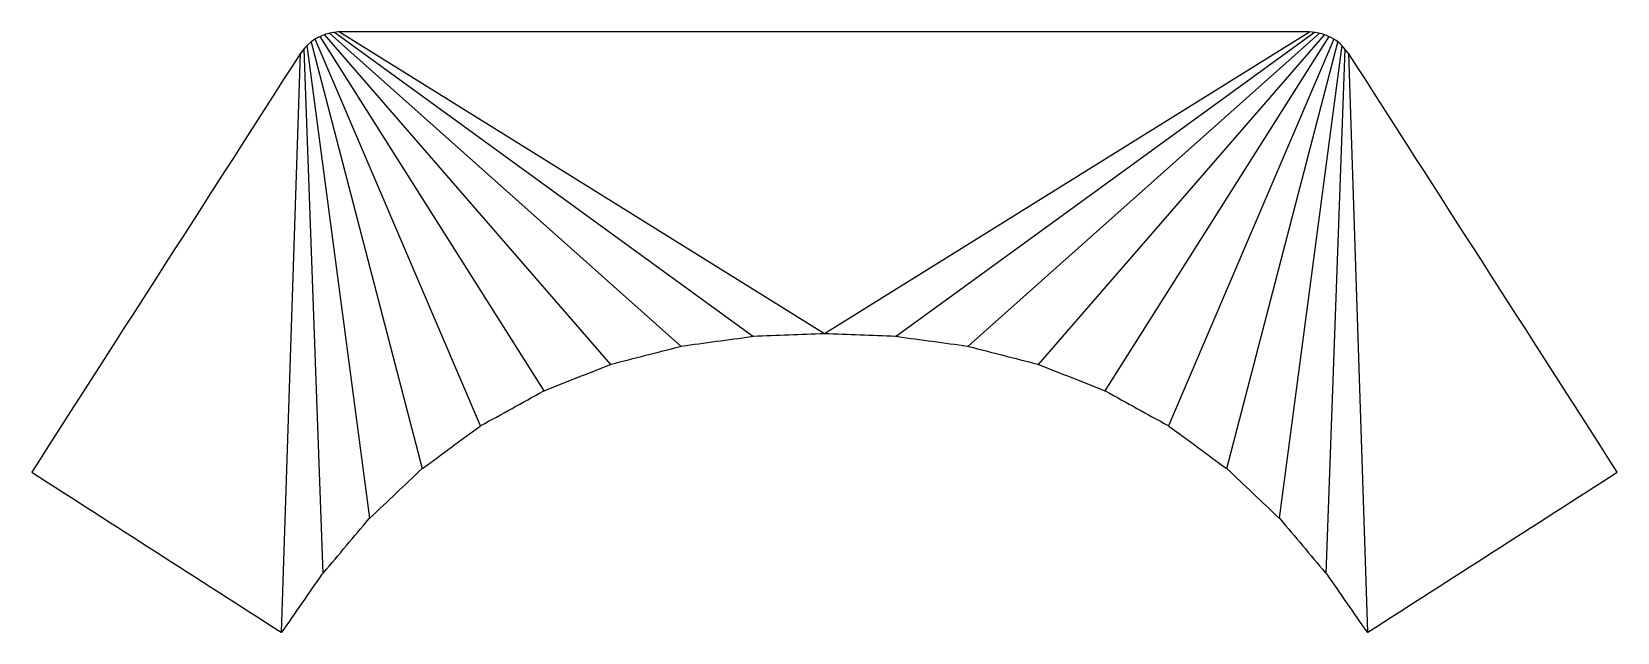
# Model space of a CAD drawing. Extents: x -284 to 284, y -145 to 70.
import ezdxf

# ---------------------------------------------------------------- set-up
doc = ezdxf.new("R2010")
doc.units = 0

msp = doc.modelspace()

# ---------------------------------------------------------------- linework, layer by layer
at = {"layer": '1'}
msp.add_open_spline([(-25.45, -38.64), (-25.69, -38.69), (-25.93, -38.75), (-26.17, -38.81), (-26.17, -38.81), (-34.51, -39.94), (-42.85, -41.07), (-51.19, -42.2), (-51.19, -42.2), (-51.34, -42.26), (-51.5, -42.31), (-51.65, -42.36), (-51.65, -42.36), (-59.86, -44.46), (-68.07, -46.56), (-76.28, -48.67), (-76.28, -48.67), (-76.39, -48.71), (-76.5, -48.76), (-76.61, -48.81), (-76.61, -48.81), (-84.52, -51.93), (-92.43, -55.05), (-100.34, -58.17), (-100.34, -58.17), (-100.43, -58.22), (-100.51, -58.26), (-100.6, -58.31), (-100.6, -58.31), (-108.05, -62.42), (-115.5, -66.54), (-122.95, -70.66), (-122.95, -70.66), (-123.04, -70.71), (-123.13, -70.76), (-123.21, -70.81), (-123.21, -70.81), (-130.06, -75.85), (-136.91, -80.88), (-143.76, -85.92), (-143.76, -85.92), (-143.86, -85.98), (-143.97, -86.05), (-144.07, -86.12), (-144.07, -86.12), (-150.22, -91.94), (-156.37, -97.77), (-162.52, -103.59), (-162.52, -103.59), (-162.65, -103.7), (-162.78, -103.8), (-162.92, -103.91), (-162.92, -103.91), (-168.33, -110.34), (-173.73, -116.77), (-179.14, -123.2), (-179.14, -123.2), (-179.33, -123.39), (-179.52, -123.57), (-179.71, -123.76), (-179.71, -123.76), (-184.48, -130.65), (-189.25, -137.53), (-194.01, -144.42), (-194.01, -144.42), (-194.14, -144.46), (-194.27, -144.5), (-194.4, -144.54), (-194.4, -144.54), (-224.15, -125.45), (-253.89, -106.35), (-283.63, -87.26), (-283.63, -87.26), (-251.62, -37.41), (-219.62, 12.44), (-187.61, 62.3), (-187.61, 62.3), (-185.46, 65.2), (-182.69, 67.82), (-179.2, 69.02), (-179.2, 69.02), (-177.27, 69.75), (-175.27, 70.02), (-173.24, 70.2), (-173.24, 70.2), (-57.75, 70.2), (57.75, 70.2), (173.24, 70.2), (173.24, 70.2), (176.37, 69.99), (179.52, 69.26), (182.23, 67.55), (182.23, 67.55), (184.35, 66.19), (186.1, 64.29), (187.61, 62.3), (187.61, 62.3), (219.62, 12.44), (251.62, -37.41), (283.63, -87.26), (283.63, -87.26), (253.89, -106.35), (224.15, -125.45), (194.4, -144.54), (194.4, -144.54), (194.27, -144.5), (194.14, -144.46), (194.01, -144.42), (194.01, -144.42), (189.25, -137.53), (184.48, -130.65), (179.71, -123.76), (179.71, -123.76), (179.52, -123.57), (179.33, -123.39), (179.14, -123.2), (179.14, -123.2), (173.73, -116.77), (168.33, -110.34), (162.92, -103.91), (162.92, -103.91), (162.78, -103.8), (162.65, -103.7), (162.52, -103.59), (162.52, -103.59), (156.37, -97.77), (150.22, -91.94), (144.07, -86.12), (144.07, -86.12), (143.97, -86.05), (143.86, -85.98), (143.76, -85.92), (143.76, -85.92), (136.91, -80.88), (130.06, -75.85), (123.21, -70.81), (123.21, -70.81), (123.13, -70.76), (123.04, -70.71), (122.95, -70.66), (122.95, -70.66), (115.5, -66.54), (108.05, -62.42), (100.6, -58.31), (100.6, -58.31), (100.51, -58.26), (100.43, -58.22), (100.34, -58.17), (100.34, -58.17), (92.43, -55.05), (84.52, -51.93), (76.61, -48.81), (76.61, -48.81), (76.5, -48.76), (76.39, -48.71), (76.28, -48.67), (76.28, -48.67), (68.07, -46.56), (59.86, -44.46), (51.65, -42.36), (51.65, -42.36), (51.5, -42.31), (51.34, -42.26), (51.19, -42.2), (51.19, -42.2), (42.85, -41.07), (34.51, -39.94), (26.17, -38.81), (26.17, -38.81), (25.93, -38.75), (25.69, -38.69), (25.45, -38.64), (25.45, -38.64), (16.97, -38.32), (8.48, -38), (0, -37.68), (0, -37.68), (-8.48, -38), (-16.97, -38.32), (-25.45, -38.64)], degree=3, knots=[0, 0, 0, 0, 0.022222, 0.022222, 0.022222, 0.022222, 0.044444, 0.044444, 0.044444, 0.044444, 0.066667, 0.066667, 0.066667, 0.066667, 0.088889, 0.088889, 0.088889, 0.088889, 0.111111, 0.111111, 0.111111, 0.111111, 0.133333, 0.133333, 0.133333, 0.133333, 0.155556, 0.155556, 0.155556, 0.155556, 0.177778, 0.177778, 0.177778, 0.177778, 0.2, 0.2, 0.2, 0.2, 0.222222, 0.222222, 0.222222, 0.222222, 0.244444, 0.244444, 0.244444, 0.244444, 0.266667, 0.266667, 0.266667, 0.266667, 0.288889, 0.288889, 0.288889, 0.288889, 0.311111, 0.311111, 0.311111, 0.311111, 0.333333, 0.333333, 0.333333, 0.333333, 0.355556, 0.355556, 0.355556, 0.355556, 0.377778, 0.377778, 0.377778, 0.377778, 0.4, 0.4, 0.4, 0.4, 0.422222, 0.422222, 0.422222, 0.422222, 0.444444, 0.444444, 0.444444, 0.444444, 0.466667, 0.466667, 0.466667, 0.466667, 0.488889, 0.488889, 0.488889, 0.488889, 0.511111, 0.511111, 0.511111, 0.511111, 0.533333, 0.533333, 0.533333, 0.533333, 0.555556, 0.555556, 0.555556, 0.555556, 0.577778, 0.577778, 0.577778, 0.577778, 0.6, 0.6, 0.6, 0.6, 0.622222, 0.622222, 0.622222, 0.622222, 0.644444, 0.644444, 0.644444, 0.644444, 0.666667, 0.666667, 0.666667, 0.666667, 0.688889, 0.688889, 0.688889, 0.688889, 0.711111, 0.711111, 0.711111, 0.711111, 0.733333, 0.733333, 0.733333, 0.733333, 0.755556, 0.755556, 0.755556, 0.755556, 0.777778, 0.777778, 0.777778, 0.777778, 0.8, 0.8, 0.8, 0.8, 0.822222, 0.822222, 0.822222, 0.822222, 0.844444, 0.844444, 0.844444, 0.844444, 0.866667, 0.866667, 0.866667, 0.866667, 0.888889, 0.888889, 0.888889, 0.888889, 0.911111, 0.911111, 0.911111, 0.911111, 0.933333, 0.933333, 0.933333, 0.933333, 0.955556, 0.955556, 0.955556, 0.955556, 0.977778, 0.977778, 0.977778, 0.977778, 1, 1, 1, 1], dxfattribs=at)
at = {"layer": '2'}
for p, q in [((-180.59, 68.46), (-100.47, -58.24)), ((-76.44, -48.74), (-178.9, 69.15)), ((-177.13, 69.65), (-51.42, -42.28)), ((-25.81, -38.72), (-175.32, 69.98)), ((175.32, 69.98), (25.81, -38.72)), ((51.42, -42.28), (177.13, 69.65)), ((178.9, 69.15), (76.44, -48.74)), ((100.47, -58.24), (180.59, 68.46)), ((-194.21, -144.48), (-187.41, 62.52)), ((-186.29, 63.94), (-179.43, -123.48)), ((-162.72, -103.75), (-185.03, 65.29)), ((-183.67, 66.51), (-143.91, -86.02)), ((-123.08, -70.74), (-182.18, 67.58)), ((182.18, 67.58), (123.08, -70.74)), ((143.91, -86.02), (183.67, 66.51)), ((185.03, 65.29), (162.72, -103.75)), ((179.43, -123.48), (186.29, 63.94)), ((187.41, 62.52), (194.21, -144.48))]:
    msp.add_line(p, q, dxfattribs=at)
msp.add_lwpolyline([(-173.52, 70.15), (0, -37.66), (173.52, 70.15)], dxfattribs=at)

doc.saveas('drawing.dxf')
